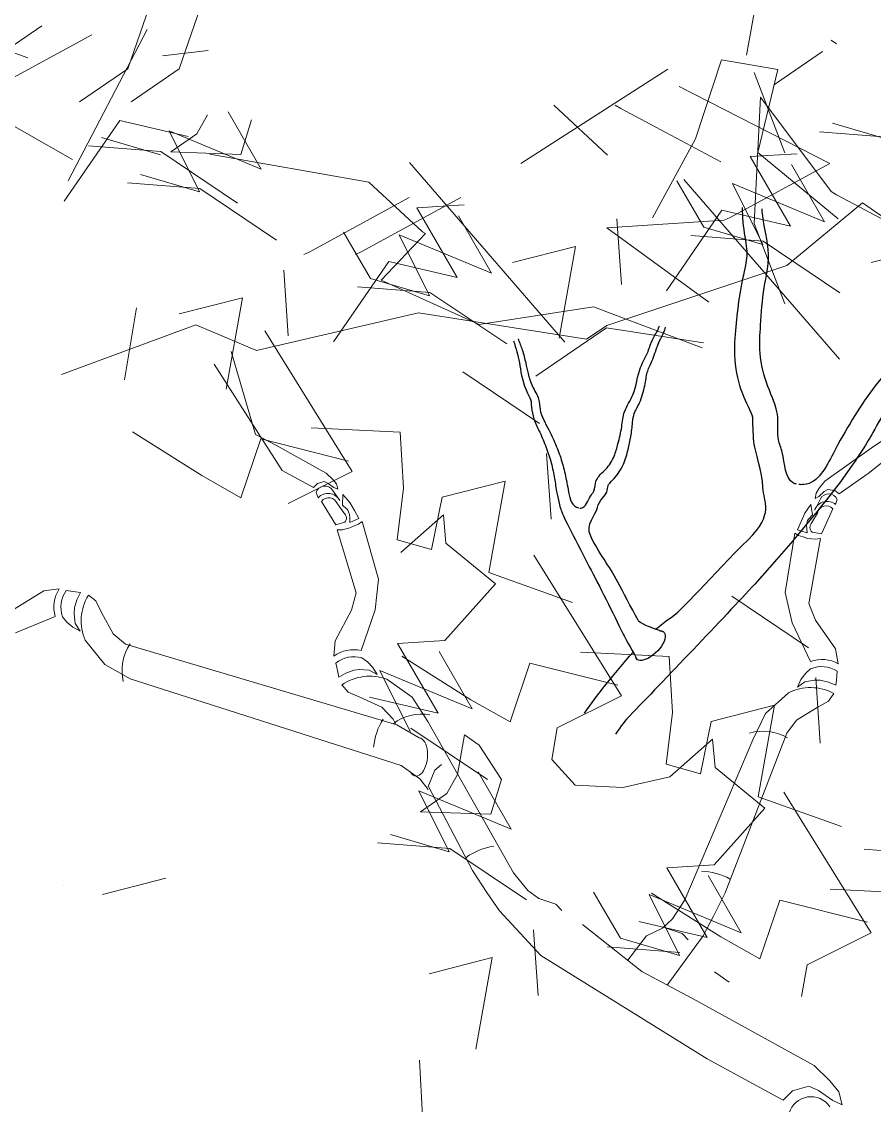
# Model space of a CAD drawing. Header units: inches. Extents: x 0.9 to 45.9, y 0.4 to 30.4.
# Drawn here: x 19.496 to 19.934, y 3.866 to 4.422 of the extents above; entities that cross this region are included whole.
import ezdxf

# ---------------------------------------------------------------- set-up
doc = ezdxf.new("R2010")
doc.units = ezdxf.units.IN
doc.header["$MEASUREMENT"] = 0
doc.layers.add('ARBOLES', color=3, linetype='Continuous', lineweight=0)

# ---------------------------------------------------------------- blocks, each defined once
blk = doc.blocks.new('drbsh')
at = {"layer": 'ARBOLES'}
for p, q in [((2065.801166840767, 1325.99081222357), (2065.792040560605, 1325.939652846267)), ((2065.343539746857, 1325.954751411323), (2065.390243668943, 1325.938141924608)), ((2065.484784085803, 1325.89569976742), (2065.49074635923, 1325.90638594496)), ((2065.520724210321, 1325.875887277848), (2065.502268288999, 1325.907964491714)), ((2065.515300216465, 1325.903536200863), (2065.509274633878, 1325.884197420284)), ((2065.441567703607, 1325.903066284145), (2065.410607015028, 1325.858123810705)), ((2065.479823065051, 1325.894133311966), (2065.441567703607, 1325.903066284145)), ((2065.469135575844, 1325.897304052876), (2065.520724210321, 1325.875887277848)), ((2065.486093723123, 1325.863259954173), (2065.469135575844, 1325.897304052876)), ((2065.840046397129, 1325.90156010111), (2065.872931537306, 1325.891900007198)), ((2065.431426398632, 1325.893629131823), (2065.464311538809, 1325.883969037911)), ((2065.470098842718, 1325.885596597872), (2065.484784085803, 1325.89569976742)), ((2065.873216680741, 1325.893702703259), (2065.83274348098, 1325.896866709994)), ((2065.464596682244, 1325.885771733972), (2065.424123482483, 1325.888935740707)), ((2065.507478448686, 1325.857001751213), (2065.464596682244, 1325.885771733972)), ((2065.509274633878, 1325.884197420284), (2065.470098842718, 1325.885596597872)), ((2065.820372351779, 1325.884580339892), (2065.793956166281, 1325.882944115774)), ((2065.793956166281, 1325.882944115774), (2065.816515413267, 1325.844013317971)), ((2065.453208582946, 1325.872920048084), (2065.486093723123, 1325.863259954173)), ((2065.835634374223, 1325.846476367592), (2065.8171784529, 1325.878553581457)), ((2065.486378866558, 1325.865062650233), (2065.445905666796, 1325.868226656969)), ((2065.752979397254, 1325.869331877373), (2065.768118746849, 1325.843509137828)), ((2065.784045739746, 1325.86789314262), (2065.835634374223, 1325.846476367592)), ((2065.801003887025, 1325.833849043916), (2065.784045739746, 1325.86789314262)), ((2065.529260633002, 1325.836292667474), (2065.486378866558, 1325.865062650233)), ((2065.634117051718, 1325.855940286867), (2065.60770086622, 1325.854304062748)), ((2065.60770086622, 1325.854304062748), (2065.630260113206, 1325.815373264946)), ((2065.649379074162, 1325.817836314566), (2065.63092315284, 1325.849913528432)), ((2065.778260051822, 1325.85294629015), (2065.747299363243, 1325.808003816711)), ((2065.816515413267, 1325.844013317971), (2065.778260051822, 1325.85294629015)), ((2065.722047307531, 1325.811483151554), (2065.719546905398, 1325.848190447374)), ((2065.768118746849, 1325.843509137828), (2065.801003887025, 1325.833849043916)), ((2065.566724097193, 1325.840691824348), (2065.581863446787, 1325.814869084802)), ((2065.597790439685, 1325.839253089595), (2065.649379074162, 1325.817836314566)), ((2065.614748586964, 1325.80520899089), (2065.597790439685, 1325.839253089595)), ((2065.801289030459, 1325.835651739977), (2065.760815830698, 1325.838815746712)), ((2065.661120195696, 1325.823697111711), (2065.696416482174, 1325.8327099991)), ((2065.696416482174, 1325.8327099991), (2065.687290202012, 1325.781550621798)), ((2065.844170796902, 1325.806881757218), (2065.801289030459, 1325.835651739977)), ((2065.861702709819, 1325.823697111711), (2065.896998996296, 1325.8327099991)), ((2065.53579200747, 1325.782843098528), (2065.533291605337, 1325.819550394349)), ((2065.592004751762, 1325.824306237125), (2065.561044063183, 1325.779363763685)), ((2065.630260113206, 1325.815373264946), (2065.592004751762, 1325.824306237125)), ((2065.581863446787, 1325.814869084802), (2065.614748586964, 1325.80520899089)), ((2065.615033730399, 1325.807011686951), (2065.574560530637, 1325.810175693687)), ((2065.657915496841, 1325.778241704192), (2065.615033730399, 1325.807011686951)), ((2065.474864895636, 1325.795057058686), (2065.510161182113, 1325.804069946075)), ((2065.510161182113, 1325.804069946075), (2065.501034901951, 1325.752910568773)), ((2065.522679433833, 1325.785506962205), (2065.571600008411, 1325.706925302327)), ((2065.676221160981, 1325.733833160694), (2065.633339394539, 1325.762603143453)), ((2065.44881462061, 1325.729110238534), (2065.487401740112, 1325.704698211875)), ((2065.548657011159, 1325.731379461673), (2065.598381923579, 1325.728938899712)), ((2065.598381923579, 1325.728938899712), (2065.600155203978, 1325.697601825159)), ((2065.509364160645, 1325.69232433281), (2065.520433573649, 1325.725223884361)), ((2065.520433573649, 1325.725223884361), (2065.56956643391, 1325.712824266592)), ((2065.682752535451, 1325.680383591748), (2065.680252133319, 1325.717090887569)), ((2065.487401740112, 1325.704698211875), (2065.487401740112, 1325.704698211875)), ((2065.487401740112, 1325.704698211875), (2065.509364160645, 1325.69232433281)), ((2065.571600008411, 1325.706925302327), (2065.53574416948, 1325.689016212334)), ((2065.600155203978, 1325.697601825159), (2065.596655762227, 1325.668726188487)), ((2065.600155203978, 1325.697601825159), (2065.600155203978, 1325.697601825159)), ((2065.621825423617, 1325.692597551906), (2065.657121710094, 1325.701610439295)), ((2065.657121710094, 1325.701610439295), (2065.647995429932, 1325.650451061993)), ((2065.615900720648, 1325.663393537677), (2065.621825423617, 1325.692597551906)), ((2065.598711913274, 1325.661730986039), (2065.622501078318, 1325.682769299898)), ((2065.622501078318, 1325.682769299898), (2065.62394260066, 1325.666911279825)), ((2065.596655762227, 1325.668726188487), (2065.615900720648, 1325.663393537677)), ((2065.62394260066, 1325.666911279825), (2065.6517135438, 1325.644210113775)), ((2065.673116481988, 1325.660206911352), (2065.722037056565, 1325.581625251473)), ((2065.647995429932, 1325.650451061993), (2065.694699352017, 1325.633841575278)), ((2065.6517135438, 1325.644210113775), (2065.623371424422, 1325.612500033749)), ((2065.826658209136, 1325.60853310984), (2065.783776442694, 1325.637303092599)), ((2065.623371424422, 1325.612500033749), (2065.596955238923, 1325.610863809631)), ((2065.596955238923, 1325.610863809631), (2065.619514485909, 1325.571933011828)), ((2065.638633446865, 1325.574396061449), (2065.620177525543, 1325.606473275314)), ((2065.599251668765, 1325.60381018768), (2065.637838788267, 1325.579398161021)), ((2065.699094059314, 1325.606079410819), (2065.748818971734, 1325.603638848858)), ((2065.748818971734, 1325.603638848858), (2065.750592252133, 1325.572301774305)), ((2065.587044812389, 1325.595812836477), (2065.638633446865, 1325.574396061449)), ((2065.604002959668, 1325.561768737773), (2065.587044812389, 1325.595812836477)), ((2065.6598012088, 1325.567024281956), (2065.670870621804, 1325.599923833507)), ((2065.670870621804, 1325.599923833507), (2065.720003482065, 1325.587524215739)), ((2065.833189583605, 1325.555083540894), (2065.830689181473, 1325.591790836715)), ((2065.619514485909, 1325.571933011828), (2065.581259124465, 1325.580865984008)), ((2065.637838788267, 1325.579398161021), (2065.637838788267, 1325.579398161021)), ((2065.637838788267, 1325.579398161021), (2065.6598012088, 1325.567024281956)), ((2065.722037056565, 1325.581625251473), (2065.686181217635, 1325.563716161481)), ((2065.772262471771, 1325.567297501052), (2065.807558758248, 1325.576310388441)), ((2065.807558758248, 1325.576310388441), (2065.798432478087, 1325.525151011139)), ((2065.750592252133, 1325.572301774305), (2065.747092810382, 1325.543426137633)), ((2065.750592252133, 1325.572301774305), (2065.750592252133, 1325.572301774305)), ((2065.766337768803, 1325.538093486823), (2065.772262471771, 1325.567297501052)), ((2065.647169869544, 1325.534801451075), (2065.604288103102, 1325.563571433834)), ((2065.630437780088, 1325.537645640989), (2065.634308833518, 1325.559868059166)), ((2065.634308833518, 1325.559868059166), (2065.642499383221, 1325.554097107015)), ((2065.686181217635, 1325.563716161481), (2065.683109639264, 1325.546012211225)), ((2065.642499383221, 1325.554097107015), (2065.654991637323, 1325.534795896893)), ((2065.749148961429, 1325.536430935186), (2065.772938126473, 1325.557469249045)), ((2065.772938126473, 1325.557469249045), (2065.774379648815, 1325.541611228971)), ((2065.683109639264, 1325.546012211225), (2065.696157768861, 1325.531725712316)), ((2065.747092810382, 1325.543426137633), (2065.766337768803, 1325.538093486823)), ((2065.774379648815, 1325.541611228971), (2065.802150591955, 1325.518910062921)), ((2065.624475506661, 1325.526959463449), (2065.630437780088, 1325.537645640989)), ((2065.660415631179, 1325.507146973877), (2065.641959709857, 1325.539224187743)), ((2065.654991637323, 1325.534795896893), (2065.648966054737, 1325.515457116313)), ((2065.722799465592, 1325.530393520845), (2065.749148961429, 1325.536430935186)), ((2065.608826996703, 1325.528563748906), (2065.660415631179, 1325.507146973877)), ((2065.625785143981, 1325.494519650202), (2065.608826996703, 1325.528563748906)), ((2065.696157768861, 1325.531725712316), (2065.722799465592, 1325.530393520845)), ((2065.812807902846, 1325.527746748442), (2065.861728477424, 1325.449165088563)), ((2065.609790263576, 1325.516856293901), (2065.624475506661, 1325.526959463449)), ((2065.798432478087, 1325.525151011139), (2065.845136400172, 1325.508541524424)), ((2065.648966054737, 1325.515457116313), (2065.609790263576, 1325.516856293901)), ((2065.802150591955, 1325.518910062921), (2065.773808472576, 1325.487199982896)), ((2065.592900003804, 1325.504179744113), (2065.625785143981, 1325.494519650202)), ((2065.626070287416, 1325.496322346262), (2065.585597087654, 1325.499486352998)), ((2065.668952053858, 1325.467552363503), (2065.626070287416, 1325.496322346262)), ((2065.8982895221, 1325.492742224367), (2065.857816322338, 1325.495906231102)), ((2065.773808472576, 1325.487199982896), (2065.747392287078, 1325.485563758777)), ((2065.747392287078, 1325.485563758777), (2065.769951534064, 1325.446632960975)), ((2065.43198832004, 1325.470637371491), (2065.467284606517, 1325.47965025888)), ((2065.78907049502, 1325.449096010596), (2065.770614573698, 1325.48117322446)), ((2065.410318100401, 1325.475641644744), (2065.410318100401, 1325.475641644744)), ((2065.838785480172, 1325.473619247909), (2065.888510392591, 1325.471178685948)), ((2065.706415518052, 1325.471951520377), (2065.721554867645, 1325.446128780831)), ((2065.737481860543, 1325.470512785624), (2065.78907049502, 1325.449096010596)), ((2065.754440007822, 1325.436468686919), (2065.737481860543, 1325.470512785624)), ((2065.738943089622, 1325.47135002477), (2065.777530209125, 1325.446937998111)), ((2065.799492629658, 1325.434564119046), (2065.810562042662, 1325.467463670597)), ((2065.810562042662, 1325.467463670597), (2065.859694902922, 1325.455064052829)), ((2065.769951534064, 1325.446632960975), (2065.731696172619, 1325.455565933154)), ((2065.675483428328, 1325.414102794557), (2065.672983026196, 1325.450810090378)), ((2065.861728477424, 1325.449165088563), (2065.825872638493, 1325.431255998571)), ((2065.721554867645, 1325.446128780831), (2065.754440007822, 1325.436468686919)), ((2065.777530209125, 1325.446937998111), (2065.777530209125, 1325.446937998111)), ((2065.777530209125, 1325.446937998111), (2065.799492629658, 1325.434564119046)), ((2065.754725151256, 1325.43827138298), (2065.714251951495, 1325.441435389716)), ((2065.614556316494, 1325.426316754715), (2065.649852602971, 1325.435329642104)), ((2065.649852602971, 1325.435329642104), (2065.64072632281, 1325.384170264802)), ((2065.825872638493, 1325.431255998571), (2065.822801060122, 1325.413552048315)), ((2065.774000254375, 1325.427407896256), (2065.782190804079, 1325.421636944105)), ((2065.609127550875, 1325.378098546548), (2065.610900831275, 1325.346761471995))]:
    blk.add_line(p, q, dxfattribs=at)
at = {"layer": 'ARBOLES', "lineweight": -3}
blk.add_line((2065.676772722876, 1325.717519442513), (2065.676772722876, 1325.717519442513), dxfattribs=at)
at = {"layer": 'ARBOLES', "color": 40, "lineweight": -3, "ltscale": 0.05, "extrusion": (0, 0, -1)}
blk.add_ellipse((2065.738231307973, 1325.609686694684), major_axis=(0.007531718871298001, 0.007509192121138202), ratio=0.4662600638899269, start_param=-0.4397064447099557, end_param=3.417092550117241, dxfattribs=at)
at = {"layer": 'ARBOLES', "color": 40, "lineweight": -3, "ltscale": 0.05}
for points, knots in [([(2065.795587572382, 1325.737236648564), (2065.794464460428, 1325.739873084877), (2065.791684220452, 1325.746168218777), (2065.788474020548, 1325.75332911475), (2065.786614343032, 1325.760285383454), (2065.785110576107, 1325.773619736164), (2065.78546143677, 1325.780140421931), (2065.786489706891, 1325.79134640631), (2065.787005735822, 1325.796380405147), (2065.788485055326, 1325.807524502542), (2065.78973573616, 1325.81378807356), (2065.791904988802, 1325.82363988925), (2065.792459570529, 1325.826614818786), (2065.79210600643, 1325.833470467917), (2065.791093025207, 1325.838318277383), (2065.789906233909, 1325.847665275915), (2065.789765157308, 1325.851140447082), (2065.78981226846, 1325.854583759619)], [0.8511254768185674, 0.8511254768185674, 0.8511254768185674, 0.8511254768185674, 0.9016283247590012, 0.9016283247590012, 0.9521311726994351, 0.9521311726994351, 1.002634020639868, 1.002634020639868, 1.053136868580303, 1.053136868580303, 1.103639716520737, 1.103639716520737, 1.15414256446117, 1.15414256446117, 1.204645412401604, 1.204645412401604, 1.230940941641651, 1.230940941641651, 1.230940941641651, 1.230940941641651]), ([(2065.819924605007, 1325.699909144597), (2065.819320753071, 1325.700043883473), (2065.813203856282, 1325.702135611242), (2065.813698740481, 1325.714943898492), (2065.808596887832, 1325.726226287286), (2065.810925535131, 1325.739576088924), (2065.803063682269, 1325.754564457616), (2065.798793238097, 1325.771815490821), (2065.799939386872, 1325.790554640646), (2065.80114454735, 1325.808933234496), (2065.806264429975, 1325.829789264471), (2065.801259774676, 1325.844371510085), (2065.800719138255, 1325.852916557112), (2065.800684963546, 1325.853791640621)], [0.715696328441295, 0.715696328441295, 0.715696328441295, 0.715696328441295, 0.7216675803612859, 0.7802198658899944, 0.8039325509563292, 0.8461499455534411, 0.9039978989121324, 0.9656301052451411, 1.01599279049716, 1.084266602474769, 1.144541119632044, 1.219061521173886, 1.227554440500074, 1.227554440500074, 1.227554440500074, 1.227554440500074]), ([(2065.934379942179, 1325.827048265185), (2065.932163664044, 1325.823596116874), (2065.929607272369, 1325.820103224178), (2065.922353110538, 1325.811986586278), (2065.919007382211, 1325.80902105775), (2065.916658348217, 1325.8058624278), (2065.916317739151, 1325.804917334096), (2065.91368976888, 1325.798017131958), (2065.911271350145, 1325.792694730501), (2065.905888680554, 1325.784787506069), (2065.902990643153, 1325.781514137418), (2065.894887843012, 1325.772834856872), (2065.890854991297, 1325.768647278918), (2065.88212086203, 1325.758100196517), (2065.877757786734, 1325.752728921401), (2065.870310681243, 1325.742233486824), (2065.866923005517, 1325.736573429008), (2065.860713757273, 1325.725432260081), (2065.858042739684, 1325.720341023727), (2065.83943821762, 1325.694097824462), (2065.819007607412, 1325.668696878781), (2065.779768125064, 1325.625726474396), (2065.744662629463, 1325.589059598856), (2065.724474673064, 1325.568143272877), (2065.721752567293, 1325.564656464356), (2065.718696610627, 1325.560270731155)], [0.1620575157350072, 0.1620575157350072, 0.1620575157350072, 0.1620575157350072, 0.1961721231079816, 0.1961721231079816, 0.2420973539763459, 0.2420973539763459, 0.2765232390010261, 0.2765232390010261, 0.3109491240257065, 0.3109491240257065, 0.3453750090503868, 0.3453750090503868, 0.4142267790997474, 0.4142267790997474, 0.4830785491491081, 0.4830785491491081, 0.5519303191984686, 0.5519303191984686, 0.6142307658090994, 0.6142307658090994, 0.6614213359964511, 0.6614213359964511, 0.6966575399496079, 0.6966575399496079, 0.7010801486882288, 0.7010801486882288, 0.7010801486882288, 0.7010801486882288]), ([(2065.926049117098, 1325.829726474923), (2065.924373325565, 1325.827386034464), (2065.918919257366, 1325.820572702195), (2065.907993404755, 1325.812664106), (2065.902323183587, 1325.794174161532), (2065.888086302439, 1325.782406137182), (2065.874364235117, 1325.767309332347), (2065.862143234271, 1325.753340200765), (2065.850574582648, 1325.735438877704), (2065.840337879266, 1325.717523992509), (2065.831674482425, 1325.699508520519), (2065.822108200769, 1325.699586398054), (2065.821144521708, 1325.699719279783)], [0.1673592823567681, 0.1673592823567681, 0.1673592823567681, 0.1673592823567681, 0.1951597815255988, 0.2515602139913373, 0.2924567590787688, 0.3756671583304663, 0.423804135510201, 0.4905569818558313, 0.5552214692710601, 0.6264428960692549, 0.7027790719727264, 0.7118069473092571, 0.7118069473092571, 0.7118069473092571, 0.7118069473092571]), ([(2065.698759814324, 1325.686552757966), (2065.699042439985, 1325.686526018194), (2065.70200834822, 1325.68657236792), (2065.703606830563, 1325.692232374648), (2065.707431723835, 1325.696433583975), (2065.707195160914, 1325.703146800428), (2065.71386104952, 1325.708017313222), (2065.718168630231, 1325.714941188291), (2065.720323067624, 1325.723281851922), (2065.722400673099, 1325.73147351849), (2065.723120744502, 1325.741300980783), (2065.730422613605, 1325.751017117165), (2065.730999552167, 1325.76369466609), (2065.737016216383, 1325.773159301588), (2065.739006941631, 1325.78095578101), (2065.742265688121, 1325.785188699903), (2065.743073620527, 1325.787832777954), (2065.74323642614, 1325.788365583354)], [0.715696328441295, 0.715696328441295, 0.715696328441295, 0.715696328441295, 0.7216675803612859, 0.7802198658899944, 0.8039325509563292, 0.8461499455534411, 0.9039978989121324, 0.9656301052451411, 1.01599279049716, 1.084266602474769, 1.144541119632044, 1.219061521173886, 1.330450906593428, 1.400022298483422, 1.451596678446639, 1.497995017906918, 1.509704204704329, 1.509704204704329, 1.509704204704329, 1.509704204704329]), ([(2065.714669121829, 1325.699395875748), (2065.714707142444, 1325.699482456023), (2065.715882113607, 1325.700800014692), (2065.720053388966, 1325.705411355385), (2065.721850452743, 1325.708183820339), (2065.724395727274, 1325.713790281502), (2065.725166343392, 1325.716685797773), (2065.72630505353, 1325.721722075278), (2065.726792976601, 1325.723992157486), (2065.727726068883, 1325.729065322886), (2065.728067554242, 1325.731976098456), (2065.728516471284, 1325.736583013653), (2065.728695874333, 1325.737959921136), (2065.7298213734, 1325.740901833805), (2065.730950223673, 1325.742874053114), (2065.73351826042, 1325.748326613689), (2065.73451938547, 1325.751935922277), (2065.735615526403, 1325.757730852533), (2065.735973342321, 1325.760257834336), (2065.737042330815, 1325.764294099997), (2065.737895538716, 1325.766045870245), (2065.740289740821, 1325.771299973619), (2065.741444860437, 1325.774924015145), (2065.742662500616, 1325.778691392356), (2065.743044208552, 1325.779403169414), (2065.744765712738, 1325.782547410942), (2065.745695524713, 1325.784393487877), (2065.746407969092, 1325.786735405691), (2065.746531116115, 1325.787209577909), (2065.746633249478, 1325.787597267019)], [0.8511254768185674, 0.8511254768185674, 0.8511254768185674, 0.8511254768185674, 0.9016283247590012, 0.9016283247590012, 0.9521311726994351, 0.9521311726994351, 1.002634020639868, 1.002634020639868, 1.053136868580303, 1.053136868580303, 1.103639716520737, 1.103639716520737, 1.15414256446117, 1.15414256446117, 1.204645412401604, 1.204645412401604, 1.261207138051232, 1.261207138051232, 1.317768863700862, 1.317768863700862, 1.374878856746518, 1.374878856746518, 1.431988849792175, 1.431988849792175, 1.474088375531271, 1.474088375531271, 1.501278062984714, 1.501278062984714, 1.509704204704329, 1.509704204704329, 1.509704204704329, 1.509704204704329]), ([(2065.661654368301, 1325.780055462911), (2065.663244709098, 1325.775673184222), (2065.664197680132, 1325.77224484986), (2065.665807326494, 1325.763293219374), (2065.666306921603, 1325.758199402218), (2065.669934366299, 1325.749976889111), (2065.670974430564, 1325.748208681542), (2065.671552153776, 1325.746497394015), (2065.671566920168, 1325.746036676525), (2065.671736335734, 1325.742652945754), (2065.672037813469, 1325.739987497705), (2065.673266799875, 1325.735774034133), (2065.674067869484, 1325.733934897765), (2065.676374626015, 1325.728999144423), (2065.677541450898, 1325.726600259681), (2065.679859138447, 1325.720759908489), (2065.681002395857, 1325.717797644182), (2065.682765706329, 1325.712162157561), (2065.6834423618, 1325.709212038586), (2065.684573959424, 1325.703470094084), (2065.685018426067, 1325.700869749062), (2065.685709767152, 1325.695782446729), (2065.686862956401, 1325.689990018397), (2065.689059877457, 1325.682836082588), (2065.694419228783, 1325.672245472083), (2065.709405482477, 1325.643506897896), (2065.717535586445, 1325.627755820029), (2065.723947005816, 1325.614112381774), (2065.727085536691, 1325.608912576408), (2065.730699589103, 1325.602177502563)], [0, 0, 0, 0, 0.0980860615539908, 0.0980860615539908, 0.1961721231079816, 0.1961721231079816, 0.2420973539763459, 0.2420973539763459, 0.2765232390010261, 0.2765232390010261, 0.3109491240257065, 0.3109491240257065, 0.3453750090503868, 0.3453750090503868, 0.4142267790997474, 0.4142267790997474, 0.4830785491491081, 0.4830785491491081, 0.5519303191984686, 0.5519303191984686, 0.6142307658090994, 0.6142307658090994, 0.6614213359964511, 0.6614213359964511, 0.6966575399496079, 0.6966575399496079, 0.7162255014470424, 0.7162255014470424, 0.7194095243621275, 0.7194095243621275, 0.7194095243621275, 0.7194095243621275]), ([(2065.664243730181, 1325.781108372723), (2065.665092604434, 1325.779050477313), (2065.666902308795, 1325.774663275926), (2065.668438042019, 1325.768116300243), (2065.669919457213, 1325.761243873044), (2065.671887882282, 1325.754281181066), (2065.67629732882, 1325.748238335067), (2065.676152628172, 1325.739365536838), (2065.68069891008, 1325.732212794131), (2065.684548946707, 1325.723680207421), (2065.687903625232, 1325.715852415286), (2065.690416552955, 1325.706400917191), (2065.692346259433, 1325.697132188338), (2065.693575080862, 1325.688042440303), (2065.697761109873, 1325.686721237535), (2065.698200511207, 1325.686642712965)], [0, 0, 0, 0, 0.04683673566632299, 0.0998506487023218, 0.1412474694248104, 0.1951597815255988, 0.2515602139913373, 0.2924567590787688, 0.3756671583304663, 0.423804135510201, 0.4905569818558313, 0.5552214692710601, 0.6264428960692549, 0.7027790719727264, 0.7118069473092571, 0.7118069473092571, 0.7118069473092571, 0.7118069473092571]), ([(2065.741162679497, 1325.6188413189), (2065.743656896056, 1325.620664603323), (2065.747129248673, 1325.623784166024), (2065.755982641846, 1325.628703562238), (2065.772285944689, 1325.648789502006), (2065.807684943643, 1325.683288933017), (2065.801470717592, 1325.689925299515), (2065.8007598047, 1325.706355182784), (2065.796695847593, 1325.7189797393), (2065.795753543963, 1325.725588405066), (2065.795484896712, 1325.733374223666), (2065.795571715499, 1325.736752570671), (2065.7955877879, 1325.73715122801), (2065.79558767468, 1325.737236663097)], [0.7420267260491747, 0.7420267260491747, 0.7420267260491747, 0.7420267260491747, 0.7462365538852743, 0.7462365538852743, 0.7745489904414582, 0.7745489904414582, 0.7946105320327087, 0.7946105320327087, 0.8146720736239592, 0.8146720736239592, 0.8347336152152097, 0.8347336152152097, 0.8441529680177939, 0.8441529680177939, 0.8441529680177939, 0.8441529680177939]), ([(2065.745763026858, 1325.6171958868), (2065.737191405203, 1325.620207726604), (2065.732265242805, 1325.622121318122), (2065.727686290344, 1325.630717949496), (2065.722597292595, 1325.640272152143), (2065.715314122739, 1325.654460901171), (2065.709260243108, 1325.661315415648), (2065.70174707617, 1325.677565315822), (2065.707729122602, 1325.68264082495), (2065.709550661901, 1325.690948520445), (2065.713347524047, 1325.693820544357), (2065.714294012098, 1325.697086483361), (2065.714419694825, 1325.698248523405), (2065.714607466165, 1325.699182364088), (2065.714656926816, 1325.699358626326), (2065.714669079243, 1325.699395896582)], [0.7272811765605118, 0.7272811765605118, 0.7272811765605118, 0.7272811765605118, 0.7312310276661586, 0.7312310276661586, 0.7462365538852743, 0.7462365538852743, 0.7745489904414582, 0.7745489904414582, 0.7946105320327087, 0.7946105320327087, 0.8146720736239592, 0.8146720736239592, 0.8347336152152097, 0.8347336152152097, 0.8441529680177939, 0.8441529680177939, 0.8441529680177939, 0.8441529680177939])]:
    blk.add_open_spline(points, degree=3, knots=knots, dxfattribs=at)
blk.add_open_spline([(2065.701342077128, 1325.571890311786), (2065.708654853365, 1325.582238112928), (2065.717610699544, 1325.593642478478), (2065.728603669834, 1325.606017884793)], degree=3, dxfattribs=at)

msp = doc.modelspace()

# ---------------------------------------------------------------- linework, layer by layer
at = {"layer": 'ARBOLES', "lineweight": 5}
for p, q in [((19.56498830250148, 4.438973682586365, -0.0740027246248414), (19.55060838033573, 4.397357476946112, -0.0740027246248414)), ((19.59140658164374, 4.438973682586365, -0.0740027246248414), (19.57702665947754, 4.397357476946112, -0.0740027246248414)), ((19.53221376939864, 4.414807272715606, -0.0740027246248414), (19.48114459077151, 4.386989793517259, -0.0740027246248414)), ((19.50657765358282, 4.419347682298834, -0.0740027246248414), (19.48188702126781, 4.402469608706028, -0.0740027246248414)), ((19.52008432682651, 4.339884634598874, -0.0740027246248414), (19.56058859009276, 4.417428593136592, -0.0740027246248414)), ((19.91441803328466, 4.410182706180862, -0.0740027246248414), (19.91157996766883, 4.411960351234015, -0.0740027246248414)), ((19.59181995553176, 4.406787830507696, -0.0740027246248414), (19.56846619115963, 4.404052257149928, -0.0740027246248414)), ((19.90725867923474, 4.406153632311984, -0.0740027246248414), (19.88256804692087, 4.389275558719632, -0.0740027246248414)), ((19.8419654706468, 4.361351800815314, -0.0740027246248414), (19.85539308793641, 4.401923169260144, -0.0740027246248414)), ((19.85539308793641, 4.401923169260144, -0.0740027246248414), (19.88431149736066, 4.396961918134579, -0.0740027246248414)), ((19.55060838033573, 4.397357476946112, -0.0740027246248414), (19.52591774802163, 4.38047940335376, -0.0740027246248414)), ((19.57702665947754, 4.397357476946112, -0.0740027246248414), (19.55233602716162, 4.38047940335376, -0.0740027246248414)), ((19.82781443967956, 4.397141997489584, -0.0740027246248414), (19.75236799851773, 4.348698719558101, -0.0740027246248414)), ((19.87214287587157, 4.395496675030685, -0.0740027246248414), (19.88784890404263, 4.354256214108872, -0.0740027246248414)), ((19.88431149736066, 4.396961918134579, -0.0740027246248414), (19.87390184740052, 4.354435634970045, -0.0740027246248414)), ((19.83356092897456, 4.388210057733644, -0.0740027246248414), (19.91087943167445, 4.348837022783627, -0.0740027246248414)), ((19.87527555622573, 4.382750768076434, -0.0740027246248414), (19.87214287587157, 4.318002198352914, -0.0740027246248414)), ((19.91157996766883, 4.334465874556585, -0.0740027246248414), (19.87527555622573, 4.382750768076434, -0.0740027246248414)), ((19.79691612012361, 4.353114185969716, -0.0740027246248414), (19.7693650895947, 4.378611107603305, -0.0740027246248414)), ((19.80361405759758, 4.376970787604918, -0.0740027246248414), (19.80077599198152, 4.378748432658071, -0.0740027246248414)), ((19.85492300156766, 4.349598074489549, -0.0740027246248414), (19.80361405759758, 4.376970787604918, -0.0740027246248414)), ((19.52221562125469, 4.350846065553, -0.0740027246248414), (19.47966301135266, 4.37494237445604, -0.0740027246248414)), ((19.81998845691787, 4.320810018100914, -0.0740027246248414), (19.8419654706468, 4.361351800815314, -0.0740027246248414)), ((19.8419654706468, 4.361351800815314, -0.0740027246248414), (19.8419654706468, 4.361351800815314, -0.0740027246248414)), ((19.67434045513055, 4.339261816887515, -0.0740027246248414), (19.59272220145481, 4.353572230335644, -0.0740027246248414)), ((19.87390184740052, 4.354435634970045, -0.0740027246248414), (19.9151733676777, 4.32035716619292, -0.0740027246248414)), ((19.69515079724765, 4.349282773143258, -0.0740027246248414), (19.77491981105554, 4.257130657960474, -0.0740027246248414)), ((19.91087943167445, 4.348837022783627, -0.0740027246248414), (19.85981025304754, 4.321019543585052, -0.0740027246248414)), ((19.70189148565946, 4.313764895254039, -0.0740027246248414), (19.67434045513055, 4.339261816887515, -0.0740027246248414)), ((19.83604959359063, 4.340486983902551, -0.0740027246248414), (19.91581860739875, 4.248334868719652, -0.0740027246248414)), ((19.69512792911864, 4.331245078176707, -0.0740027246248414), (19.64405875049174, 4.303427598977905, -0.0740027246248414)), ((19.72154620825954, 4.331245078176707, -0.0740027246248414), (19.67047702963355, 4.303427598977905, -0.0740027246248414)), ((19.91441803328466, 4.332688229503319, -0.0740027246248414), (19.91157996766883, 4.334465874556585, -0.0740027246248414)), ((19.96572697725382, 4.305315516388063, -0.0740027246248414), (19.91441803328466, 4.332688229503319, -0.0740027246248414)), ((19.88881822826265, 4.296448943852837, -0.0740027246248414), (19.92775527476174, 4.328655510390931, -0.0740027246248414)), ((19.92775527476174, 4.328655510390931, -0.0740027246248414), (19.9696343643307, 4.299314601656064, -0.0740027246248414)), ((19.85981025304754, 4.321019543585052, -0.0740027246248414), (19.85676526496063, 4.319625740900605, -0.0740027246248414)), ((19.85676526496063, 4.319625740900605, -0.0740027246248414), (19.79647355881961, 4.315837416324925, -0.0740027246248414)), ((19.79647355881961, 4.315837416324925, -0.0740027246248414), (19.84884205602457, 4.27763098404067, -0.0740027246248414)), ((19.87214287587157, 4.318002198352914, -0.0740027246248414), (19.88784890404263, 4.276761737431329, -0.0740027246248414)), ((19.68063257856879, 4.288977014307974, -0.0740027246248414), (19.70340046932374, 4.312787437894016, -0.0740027246248414)), ((19.70340046932374, 4.312787437894016, -0.0740027246248414), (19.70189148565946, 4.313764895254039, -0.0740027246248414)), ((19.64405875049174, 4.303427598977905, -0.0740027246248414), (19.6410137624046, 4.302033796293571, -0.0740027246248414)), ((19.67047702963355, 4.303427598977905, -0.0740027246248414), (19.66743204154572, 4.302033796293571, -0.0740027246248414)), ((19.79641540732864, 4.265675390077362, -0.0740027246248414), (19.88881822826265, 4.296448943852837, -0.0740027246248414)), ((19.73101717229251, 4.266132594253676, -0.0740027246248414), (19.68063257856879, 4.288977014307974, -0.0740027246248414)), ((19.78959911853967, 4.275312711175488, -0.0740027246248414), (19.73101717229251, 4.266132594253676, -0.0740027246248414)), ((19.84537550461054, 4.254178051015273, -0.0740027246248414), (19.78959911853967, 4.275312711175488, -0.0740027246248414)), ((19.54896643511579, 4.237766666466527, -0.0740027246248414), (19.55512276189056, 4.274797085538452, -0.0740027246248414)), ((19.61663926144688, 4.252894843098588, -0.0740027246248414), (19.69976953585869, 4.272215326434306, -0.0740027246248414)), ((19.69976953585869, 4.272215326434306, -0.0740027246248414), (19.78604489672971, 4.258708528440124, -0.0740027246248414)), ((19.51668489531248, 4.24047613460003, -0.0740027246248414), (19.58551660398466, 4.265919189785322, -0.0740027246248414)), ((19.58551660398466, 4.265919189785322, -0.0740027246248414), (19.61663926144688, 4.252894843098588, -0.0740027246248414)), ((19.76007718648661, 4.239658215260292, -0.0740027246248414), (19.79636735573267, 4.264502105725214, -0.0740027246248414)), ((19.78604489672971, 4.258708528440124, -0.0740027246248414), (19.79641540732864, 4.265675390077362, -0.0740027246248414)), ((19.79636735573267, 4.264502105725214, -0.0740027246248414), (19.84612516498173, 4.256752652261511, -0.0740027246248414)), ((19.6036957594677, 4.252267853475914, -0.0740027246248414), (19.61621309545357, 4.209692802812455, -0.0740027246248414)), ((19.59491030212466, 4.245734454665225, -0.0740027246248414), (19.62993499844178, 4.191323971926053, -0.0740027246248414)), ((19.61621309545357, 4.209692802812455, -0.0740027246248414), (19.62690249448865, 4.204019371459353, -0.0740027246248414)), ((19.62690249448865, 4.204019371459353, -0.0740027246248414), (19.65251392778468, 4.189927736704576, -0.0740027246248414)), ((19.65251392778468, 4.189927736704576, -0.0740027246248414), (19.65584927382888, 4.186672581305274, -0.0740027246248414)), ((19.65584927382888, 4.186672581305274, -0.0740027246248414), (19.65772259417353, 4.18437174168001, -0.0740027246248414)), ((19.64792719365964, 4.184529863534848, -0.0740027246248414), (19.6514106812147, 4.185545815663644, -0.0740027246248414)), ((19.6514106812147, 4.185545815663644, -0.0740027246248414), (19.6534658211297, 4.184631878063996, -0.0740027246248414))]:
    msp.add_line(p, q, dxfattribs=at)
at = {"layer": 'ARBOLES', "color": 40, "lineweight": 5}
for p, q in [((19.96293368258675, 4.21542455333325, -0.0740027246248414), (19.93064590469457, 4.189781120905636, -0.0740027246248414)), ((19.9421624066877, 4.20960723377685, -0.0740027246248414), (19.93219704553466, 4.202741183082239, -0.0740027246248414)), ((19.93219704553466, 4.202741183082239, -0.0740027246248414), (19.90837773388857, 4.185795384833668, -0.0740027246248414)), ((19.62993499844178, 4.191323971926053, -0.0740027246248414), (19.64595080623876, 4.182562205513577, -0.0740027246248414)), ((19.93064590469457, 4.189781120905636, -0.0740027246248414), (19.91574499294465, 4.179234202916049, -0.0740027246248414)), ((19.64595080623876, 4.182562205513577, -0.0740027246248414), (19.64792719365964, 4.184529863534848, -0.0740027246248414)), ((19.6534658211297, 4.184631878063996, -0.0740027246248414), (19.65642484068967, 4.18254234857271, -0.0740027246248414)), ((19.65939871924574, 4.175821559443065, -0.0740027246248414), (19.65579341525181, 4.181214713076869, -0.0740027246248414)), ((19.65642484068967, 4.18254234857271, -0.0740027246248414), (19.65842488259072, 4.181637736145589, -0.0740027246248414)), ((19.65772259417353, 4.18437174168001, -0.0740027246248414), (19.65842488259072, 4.181637736145589, -0.0740027246248414)), ((19.90543921440376, 4.182177972342046, -0.0740027246248414), (19.90384316484374, 4.179676809032898, -0.0740027246248414)), ((19.90837773388857, 4.185795384833668, -0.0740027246248414), (19.90543921440376, 4.182177972342046, -0.0740027246248414)), ((19.90997799696883, 4.181569566205539, -0.0740027246248414), (19.90804170712163, 4.18042516084482, -0.0740027246248414)), ((19.91355526755551, 4.180961306863068, -0.0740027246248414), (19.90997799696883, 4.181569566205539, -0.0740027246248414)), ((19.91574499294465, 4.179234202916049, -0.0740027246248414), (19.91355526755551, 4.180961306863068, -0.0740027246248414)), ((19.64726435298648, 4.179910918485675, -0.0740027246248414), (19.64839017324771, 4.17732178708637, -0.0740027246248414)), ((19.65003986423066, 4.175434089049176, -0.0740027246248414), (19.65740466072275, 4.163369935940054, -0.0740027246248414)), ((19.6607704843946, 4.173411265001263, -0.0740027246248414), (19.6610375904957, 4.178872680342565, -0.0740027246248414)), ((19.6610375904957, 4.178872680342565, -0.0740027246248414), (19.66457747691156, 4.174781321296777, -0.0740027246248414)), ((19.90316228420083, 4.170990531746028, -0.0740027246248414), (19.90612288913967, 4.176762805249936, -0.0740027246248414)), ((19.90384316484374, 4.179676809032898, -0.0740027246248414), (19.90346022110161, 4.176880141484943, -0.0740027246248414)), ((19.90534285241056, 4.1780089419983, -0.0740027246248414), (19.90346022110161, 4.176880141484943, -0.0740027246248414)), ((19.90804170712163, 4.18042516084482, -0.0740027246248414), (19.90534285241056, 4.1780089419983, -0.0740027246248414)), ((19.91474533247951, 4.176449349792946, -0.0740027246248414), (19.91392499694375, 4.173747846086926, -0.0740027246248414)), ((19.66154926411564, 4.169561018196063, -0.0740027246248414), (19.65821398350072, 4.174130761465321, -0.0740027246248414)), ((19.66295066933871, 4.171676390646084, -0.0740027246248414), (19.6607704843946, 4.173411265001263, -0.0740027246248414)), ((19.66438836053162, 4.168645229996045, -0.0740027246248414), (19.66397720627656, 4.170125745439904, -0.0740027246248414)), ((19.66457747691156, 4.174781321296777, -0.0740027246248414), (19.66693230154446, 4.17077215781579, -0.0740027246248414)), ((19.66693230154446, 4.17077215781579, -0.0740027246248414), (19.66928750928155, 4.166656519208559, -0.0740027246248414)), ((19.90118312796658, 4.173832745375975, -0.0740027246248414), (19.89813767245464, 4.169361144387366, -0.0740027246248414)), ((19.90207705458083, 4.168438368821839, -0.0740027246248414), (19.90118312796658, 4.173832745375975, -0.0740027246248414)), ((19.91250353895479, 4.171682817902919, -0.0740027246248414), (19.90657624223358, 4.158851170650891, -0.0740027246248414)), ((19.65740466072275, 4.163369935940054, -0.0740027246248414), (19.66204547318857, 4.16470730131924, -0.0740027246248414)), ((19.66456439424478, 4.166937162186613, -0.0740027246248414), (19.66438836053162, 4.168645229996045, -0.0740027246248414)), ((19.66463158827587, 4.164623548321956, -0.0740027246248414), (19.66456439424478, 4.166937162186613, -0.0740027246248414)), ((19.66928750928155, 4.166656519208559, -0.0740027246248414), (19.66463158827587, 4.164623548321956, -0.0740027246248414)), ((19.66908352222667, 4.163762108526029, -0.0740027246248414), (19.67086831422448, 4.165134590122065, -0.0740027246248414)), ((19.67086831422448, 4.165134590122065, -0.0740027246248414), (19.67937871957069, 4.135544465063262, -0.0740027246248414)), ((19.89625994252178, 4.165107590441707, -0.0740027246248414), (19.89439408705975, 4.160748224888025, -0.0740027246248414)), ((19.89813767245464, 4.169361144387366, -0.0740027246248414), (19.89625994252178, 4.165107590441707, -0.0740027246248414)), ((19.89903178121772, 4.163287599213604, -0.0740027246248414), (19.8992697992865, 4.164805598291295, -0.0740027246248414)), ((19.90011103855663, 4.166464090115468, -0.0740027246248414), (19.90207705458083, 4.168438368821839, -0.0740027246248414)), ((19.90174660454254, 4.164524074365985, -0.0740027246248414), (19.9045337531616, 4.16944733069748, -0.0740027246248414)), ((19.65808595105391, 4.160904389160905, -0.0740027246248414), (19.66788724267148, 4.128563272019377, -0.0740027246248414)), ((19.65808595105391, 4.160904389160905, -0.0740027246248414), (19.6607957633676, 4.160847468957044, -0.0740027246248414)), ((19.6607957633676, 4.160847468957044, -0.0740027246248414), (19.66467105818769, 4.161810068959525, -0.0740027246248414)), ((19.66467105818769, 4.161810068959525, -0.0740027246248414), (19.6668530200398, 4.162911534033228, -0.0740027246248414)), ((19.6668530200398, 4.162911534033228, -0.0740027246248414), (19.66908352222667, 4.163762108526029, -0.0740027246248414)), ((19.89299895818753, 4.159054463440029, -0.0740027246248414), (19.88795086294253, 4.12868146170284, -0.0740027246248414)), ((19.8949298580997, 4.157896528321643, -0.0740027246248414), (19.89299895818753, 4.159054463440029, -0.0740027246248414)), ((19.89439408705975, 4.160748224888025, -0.0740027246248414), (19.8992530557196, 4.159264649944575, -0.0740027246248414)), ((19.89905351185057, 4.161570621843097, -0.0740027246248414), (19.89903178121772, 4.163287599213604, -0.0740027246248414)), ((19.8992530557196, 4.159264649944575, -0.0740027246248414), (19.89905351185057, 4.161570621843097, -0.0740027246248414)), ((19.90657624223358, 4.158851170650891, -0.0740027246248414), (19.90181234421179, 4.159645501904933, -0.0740027246248414)), ((19.89724343585458, 4.157308331972089, -0.0740027246248414), (19.8949298580997, 4.157896528321643, -0.0740027246248414)), ((19.89953767276147, 4.156465325537724, -0.0740027246248414), (19.89724343585458, 4.157308331972089, -0.0740027246248414)), ((19.9034980060358, 4.155955159818276, -0.0740027246248414), (19.89953767276147, 4.156465325537724, -0.0740027246248414)), ((19.90618325807763, 4.156323594561044, -0.0740027246248414), (19.90016948805446, 4.123069305433305, -0.0740027246248414)), ((19.90618325807763, 4.156323594561044, -0.0740027246248414), (19.9034980060358, 4.155955159818276, -0.0740027246248414)), ((19.67937871957069, 4.135544465063262, -0.0740027246248414), (19.67755025596766, 4.119745599173584, -0.0740027246248414)), ((19.49241524048243, 4.120076758708919, -0.0740027246248414), (19.50763481599056, 4.129451827394846, -0.0740027246248414)), ((19.50763481599056, 4.129451827394846, -0.0740027246248414), (19.51547536528965, 4.130476251802506, -0.0740027246248414)), ((19.51910038764076, 4.129773951178876, -0.0740027246248414), (19.52143447979851, 4.129383289659003, -0.0740027246248414)), ((19.52143447979851, 4.129383289659003, -0.0740027246248414), (19.52378482734166, 4.129048103653972, -0.0740027246248414)), ((19.52378482734166, 4.129048103653972, -0.0740027246248414), (19.52633270292272, 4.12862826157685, -0.0740027246248414)), ((19.52633270292272, 4.12862826157685, -0.0740027246248414), (19.52449274287578, 4.124909282309304, -0.0740027246248414)), ((19.53042219962371, 4.127319839694096, -0.0740027246248414), (19.53431796250861, 4.124349175237725, -0.0740027246248414)), ((19.66788724267148, 4.128563272019377, -0.0740027246248414), (19.6655025589926, 4.11963488365528, -0.0740027246248414)), ((19.88795086294253, 4.12868146170284, -0.0740027246248414), (19.89158558604167, 4.113198043780912, -0.0740027246248414)), ((19.52322638177161, 4.120786207815271, -0.0740027246248414), (19.52306520432857, 4.117739946433275, -0.0740027246248414)), ((19.52449274287578, 4.124909282309304, -0.0740027246248414), (19.52322638177161, 4.120786207815271, -0.0740027246248414)), ((19.53431796250861, 4.124349175237725, -0.0740027246248414), (19.53719221992655, 4.118435876468524, -0.0740027246248414)), ((19.6655025589926, 4.11963488365528, -0.0740027246248414), (19.65703798933264, 4.103890727532061, -0.0740027246248414)), ((19.67755025596766, 4.119745599173584, -0.0740027246248414), (19.67040030823846, 4.098885070418518, -0.0740027246248414)), ((19.90016948805446, 4.123069305433305, -0.0740027246248414), (19.90356595941084, 4.1144747247357, -0.0740027246248414)), ((19.49301263737065, 4.108043372764868, -0.0740027246248414), (19.51341699218169, 4.116406728384035, -0.0740027246248414)), ((19.51722480690687, 4.116193273867665, -0.0740027246248414), (19.51929860370142, 4.113535848270757, -0.0740027246248414)), ((19.52306520432857, 4.117739946433275, -0.0740027246248414), (19.52365095780674, 4.112801427365739, -0.0740027246248414)), ((19.53719221992655, 4.118435876468524, -0.0740027246248414), (19.54308706968054, 4.107455778239554, -0.0740027246248414)), ((19.90356595941084, 4.1144747247357, -0.0740027246248414), (19.91378638931273, 4.099809452689314, -0.0740027246248414)), ((19.51929860370142, 4.113535848270757, -0.0740027246248414), (19.52238667652868, 4.110846064555503, -0.0740027246248414)), ((19.52238667652868, 4.110846064555503, -0.0740027246248414), (19.52621209146768, 4.108882951499922, -0.0740027246248414)), ((19.52365095780674, 4.112801427365739, -0.0740027246248414), (19.52621209146768, 4.108882951499922, -0.0740027246248414)), ((19.89158558604167, 4.113198043780912, -0.0740027246248414), (19.90108901280864, 4.093299091744697, -0.0740027246248414)), ((19.52881602501252, 4.104169453482072, -0.0740027246248414), (19.5388166611795, 4.091721739909403, -0.0740027246248414)), ((19.54308706968054, 4.107455778239554, -0.0740027246248414), (19.54946718236765, 4.102135208510603, -0.0740027246248414)), ((19.65703798933264, 4.103890727532061, -0.0740027246248414), (19.65647604463656, 4.096003530512561, -0.0740027246248414)), ((19.54946718236765, 4.102135208510603, -0.0740027246248414), (19.68866315244877, 4.060806450664913, -0.0740027246248414)), ((19.91378638931273, 4.099809452689314, -0.0740027246248414), (19.91525239666252, 4.092039350945001, -0.0740027246248414)), ((19.65739013762963, 4.09242603876497, -0.0740027246248414), (19.65791727509558, 4.090118934796905, -0.0740027246248414)), ((19.67083714063487, 4.095096377600257, -0.0740027246248414), (19.67361183061762, 4.093182314005716, -0.0740027246248414)), ((19.67361183061762, 4.093182314005716, -0.0740027246248414), (19.67647842153751, 4.090257628258072, -0.0740027246248414)), ((19.5388166611795, 4.091721739909403, -0.0740027246248414), (19.55179943522062, 4.084443925328955, -0.0740027246248414)), ((19.65791727509558, 4.090118934796905, -0.0740027246248414), (19.65838998806366, 4.087792343796067, -0.0740027246248414)), ((19.65838998806366, 4.087792343796067, -0.0740027246248414), (19.65895881755254, 4.085273540438024, -0.0740027246248414)), ((19.65895881755254, 4.085273540438024, -0.0740027246248414), (19.66256325515478, 4.087328848041224, -0.0740027246248414)), ((19.66256325515478, 4.087328848041224, -0.0740027246248414), (19.66660479436455, 4.088835292378675, -0.0740027246248414)), ((19.66660479436455, 4.088835292378675, -0.0740027246248414), (19.66963632148558, 4.089175189252941, -0.0740027246248414)), ((19.66963632148558, 4.089175189252941, -0.0740027246248414), (19.67460072631256, 4.088880634609708, -0.0740027246248414)), ((19.67460072631256, 4.088880634609708, -0.0740027246248414), (19.67866292350554, 4.086554175345654, -0.0740027246248414)), ((19.67647842153751, 4.090257628258072, -0.0740027246248414), (19.67866292350554, 4.086554175345654, -0.0740027246248414)), ((19.89855520701489, 4.087264596331337, -0.0740027246248414), (19.89604429114074, 4.08402940982954, -0.0740027246248414)), ((19.90109115286468, 4.089485299507018, -0.0740027246248414), (19.89855520701489, 4.087264596331337, -0.0740027246248414)), ((19.91475613917446, 4.088380424640022, -0.0740027246248414), (19.91449804703056, 4.086027981001607, -0.0740027246248414)), ((19.55179943522062, 4.084443925328955, -0.0740027246248414), (19.69098466983159, 4.039931149012872, -0.0740027246248414)), ((19.66050527696784, 4.081267992489288, -0.0740027246248414), (19.66369972307079, 4.077553516770521, -0.0740027246248414)), ((19.6835212840836, 4.084231705547595, -0.0740027246248414), (19.69653512590575, 4.074979775048959, -0.0740027246248414)), ((19.89604429114074, 4.08402940982954, -0.0740027246248414), (19.89430056539759, 4.08009913848376, -0.0740027246248414)), ((19.89806799618968, 4.082877685580897, -0.0740027246248414), (19.89430056539759, 4.08009913848376, -0.0740027246248414)), ((19.9029655060056, 4.083741673616018, -0.0740027246248414), (19.89806799618968, 4.082877685580897, -0.0740027246248414)), ((19.90601600748168, 4.083752957044666, -0.0740027246248414), (19.9029655060056, 4.083741673616018, -0.0740027246248414)), ((19.91020407548062, 4.08272169560199, -0.0740027246248414), (19.90601600748168, 4.083752957044666, -0.0740027246248414)), ((19.91402111959569, 4.081094909199223, -0.0740027246248414), (19.91020407548062, 4.08272169560199, -0.0740027246248414)), ((19.91429626059976, 4.083662443964826, -0.0740027246248414), (19.91402111959569, 4.081094909199223, -0.0740027246248414)), ((19.91449804703056, 4.086027981001607, -0.0740027246248414), (19.91429626059976, 4.083662443964826, -0.0740027246248414)), ((19.66369972307079, 4.077553516770521, -0.0740027246248414), (19.6697716955146, 4.075031690315868, -0.0740027246248414)), ((19.88974180319273, 4.077232917866453, -0.0740027246248414), (19.87787932362157, 4.066544612324932, -0.0740027246248414)), ((19.91294596650054, 4.076937987632263, -0.0740027246248414), (19.91020027721565, 4.072880524616821, -0.0740027246248414)), ((19.6697716955146, 4.075031690315868, -0.0740027246248414), (19.68107920234256, 4.069792215144489, -0.0740027246248414)), ((19.68107920234256, 4.069792215144489, -0.0740027246248414), (19.68676547349678, 4.06373576234499, -0.0740027246248414)), ((19.69653512590575, 4.074979775048959, -0.0740027246248414), (19.70456323159969, 4.062447076782504, -0.0740027246248414)), ((19.90445891404447, 4.069676588449269, -0.0740027246248414), (19.89382960562175, 4.063170467239942, -0.0740027246248414)), ((19.91020027721565, 4.072880524616821, -0.0740027246248414), (19.90445891404447, 4.069676588449269, -0.0740027246248414)), ((19.87787932362157, 4.066544612324932, -0.0740027246248414), (19.87134705433577, 4.053171188498808, -0.0740027246248414)), ((19.68676547349678, 4.06373576234499, -0.0740027246248414), (19.6882370918327, 4.06093295257493, -0.0740027246248414)), ((19.68866315244877, 4.060806450664913, -0.0740027246248414), (19.7002509106167, 4.054094022073613, -0.0740027246248414)), ((19.70456323159969, 4.062447076782504, -0.0740027246248414), (19.74856880086558, 3.984885438450632, -0.0740027246248414)), ((19.89382960562175, 4.063170467239942, -0.0740027246248414), (19.88887820735663, 4.056499788460869, -0.0740027246248414)), ((19.87134705433577, 4.053171188498808, -0.0740027246248414), (19.83656109398775, 3.971060075792579, -0.0740027246248414)), ((19.88887820735663, 4.056499788460869, -0.0740027246248414), (19.8572717809066, 3.974557947907201, -0.0740027246248414)), ((19.69098466983159, 4.039931149012872, -0.0740027246248414), (19.70045694560581, 4.033006882288973, -0.0740027246248414)), ((19.7048670495149, 4.029073837991618, -0.0740027246248414), (19.70826546818971, 4.037559000456653, -0.0740027246248414)), ((19.71164662226469, 4.040476583697668, -0.0740027246248414), (19.70826546818971, 4.037559000456653, -0.0740027246248414)), ((19.70045694560581, 4.033006882288973, -0.0740027246248414), (19.70486860232363, 4.027683832720058, -0.0740027246248414)), ((19.70490932886041, 4.029179400944017, -0.0740027246248414), (19.72759315662579, 3.985976314581634, -0.0740027246248414)), ((19.72759315662579, 3.985976314581634, -0.0740027246248414), (19.73497488228377, 3.974802999797689, -0.0740027246248414)), ((19.74856880086558, 3.984885438450632, -0.0740027246248414), (19.75603769316176, 3.975836398397163, -0.0740027246248414)), ((19.75603769316176, 3.975836398397163, -0.0740027246248414), (19.76161077365263, 3.971745146077737, -0.0740027246248414)), ((19.73497488228377, 3.974802999797689, -0.0740027246248414), (19.74142073443845, 3.965436901191978, -0.0740027246248414)), ((19.76161077365263, 3.971745146077737, -0.0740027246248414), (19.77027447817868, 3.968831822300544, -0.0740027246248414)), ((19.83656109398775, 3.971060075792579, -0.0740027246248414), (19.8301833610697, 3.961211522556582, -0.0740027246248414)), ((19.8572717809066, 3.974557947907201, -0.0740027246248414), (19.85122513419951, 3.962609270133939, -0.0740027246248414)), ((19.74142073443845, 3.965436901191978, -0.0740027246248414), (19.76260484053459, 3.942472398660001, -0.0740027246248414)), ((19.77337853042449, 3.965621003947589, -0.0740027246248414), (19.77027447817868, 3.968831822300544, -0.0740027246248414)), ((19.7840002274127, 3.95838330571199, -0.0740027246248414), (19.81448392742782, 3.93422169705967, -0.0740027246248414)), ((19.8301833610697, 3.961211522556582, -0.0740027246248414), (19.82511821141888, 3.956506011881274, -0.0740027246248414)), ((19.85122513419951, 3.962609270133939, -0.0740027246248414), (19.84590013516258, 3.95256351489364, -0.0740027246248414)), ((19.82511821141888, 3.956506011881274, -0.0740027246248414), (19.81684740071346, 3.952614878135464, -0.0740027246248414)), ((19.82650590620669, 3.956586138284919, -0.0740027246248414), (19.83516961073273, 3.953672814507613, -0.0740027246248414)), ((19.83827366297969, 3.950461996154885, -0.0740027246248414), (19.83516961073273, 3.953672814507613, -0.0740027246248414)), ((19.80719442392665, 3.939999412060487, -0.0740027246248414), (19.81684740071346, 3.952614878135464, -0.0740027246248414)), ((19.84590013516258, 3.95256351489364, -0.0740027246248414), (19.82749997308956, 3.927313390866843, -0.0740027246248414)), ((19.76260484053459, 3.942472398660001, -0.0740027246248414), (19.84790113175977, 3.889487743207255, -0.0740027246248414)), ((19.81448392742782, 3.93422169705967, -0.0740027246248414), (19.84051601875153, 3.920405084674016, -0.0740027246248414)), ((19.84051601875153, 3.920405084674016, -0.0740027246248414), (19.90288801630963, 3.886087465728323, -0.0740027246248414)), ((19.84790113175977, 3.889487743207255, -0.0740027246248414), (19.88690472492958, 3.868150051287884, -0.0740027246248414)), ((19.90288801630963, 3.886087465728323, -0.0740027246248414), (19.91101064626473, 3.878160125533995, -0.0740027246248414)), ((19.89171785779676, 3.872941925287577, -0.0740027246248414), (19.90020125951746, 3.875416092310942, -0.0740027246248414)), ((19.90020125951746, 3.875416092310942, -0.0740027246248414), (19.90520617979068, 3.873190363158059, -0.0740027246248414)), ((19.91101064626473, 3.878160125533995, -0.0740027246248414), (19.91557277797669, 3.872556848207736, -0.0740027246248414)), ((19.88690472492958, 3.868150051287884, -0.0740027246248414), (19.89171785779676, 3.872941925287577, -0.0740027246248414)), ((19.90520617979068, 3.873190363158059, -0.0740027246248414), (19.91241233489772, 3.868101693312028, -0.0740027246248414)), ((19.91557277797669, 3.872556848207736, -0.0740027246248414), (19.91728307395765, 3.865898673924889, -0.0740027246248414)), ((19.91241233489772, 3.868101693312028, -0.0740027246248414), (19.91728307395765, 3.865898673924889, -0.0740027246248414))]:
    msp.add_line(p, q, dxfattribs=at)
for centre, radius, start, end in [((19.65183602521147, 4.178553584021856, -0.0740027246248414), 0.0047689143190249, 33.91868085904043, 163.4637884142997), ((19.65338197347255, 4.172811190558022, -0.0740027246248414), 0.0067278191505555, 26.58025502283903, 137.8989958917617), ((19.65378123320765, 4.172614346639065, -0.0740027246248414), 0.0046849534772158, 18.88548127150912, 142.9959108575308), ((19.90948552998184, 4.168692682032415, -0.0740027246248414), 0.0067278191505555, 48.71025703321067, 160.0289979021074), ((19.91036026861666, 4.174574847538324, -0.0740027246248414), 0.0047689143190249, 23.14546451067897, 152.6905720659007), ((19.66107551268856, 4.169319915501646, -0.0740027246248414), 0.0030115091846748, 15.52051694407216, 51.48910552537376), ((19.90911157990881, 4.168451192473853, -0.0740027246248414), 0.0046849534772158, 43.61334206741682, 167.7237716534404), ((19.65946794190454, 4.16689601593599, -0.0740027246248414), 0.003381440402187, 319.6636982466228, 52.01075852135842), ((19.90224495784359, 4.164339101634013, -0.0740027246248414), 0.0030115091846748, 135.1201473995589, 171.0887359808825), ((19.90412082997572, 4.162116338336986, -0.0740027246248414), 0.003381440402187, 134.5984944035654, 226.945554678325), ((19.52936104515474, 4.121259443193921, -0.0740027246248414), 0.0166661833130947, 146.4252414621428, 196.9280950299481), ((19.53107775441076, 4.121199944497093, -0.0740027246248414), 0.0147299322929365, 144.4029910701155, 199.8706436855389), ((19.55202426581677, 4.114190176248471, -0.0740027246248414), 0.0252791876057506, 148.7089060080475, 203.3534474704445), ((19.5723361684225, 4.088652361135232, -0.0740027246248414), 0.0246264254533518, 146.3994369977532, 193.068948717584), ((19.66649284868963, 4.082683421548936, -0.0740027246248414), 0.0166661833130947, 76.4405379122335, 126.9433914799587), ((19.66665311819365, 4.080973174650225, -0.0740027246248414), 0.0147299322929365, 73.4979892566183, 128.9656418720171), ((19.90683527458764, 4.077654855048976, -0.0740027246248414), 0.0166661833130947, 59.66586144496611, 110.1687150127694), ((19.9068729154706, 4.075937527493565, -0.0740027246248414), 0.0147299322929365, 57.64361105295075, 113.1112636683524), ((19.67488158887276, 4.060474748825968, -0.0740027246248414), 0.0252791876057506, 70.01518547168442, 124.6597269341046), ((19.90105844869349, 4.054628253290034, -0.0740027246248414), 0.0252791876057506, 61.94952599085654, 116.5940674532586), ((19.70156880312656, 4.041698540914339, -0.0740027246248414), 0.0246264254533518, 80.29968422453369, 126.9691959443501), ((19.7090419302488, 4.046406431438626, -0.0740027246248414), 0.0323518779973597, 147.7623808459792, 174.9433296742954), ((19.87670968852449, 4.032905194886311, -0.0740027246248414), 0.0246264254533518, 59.64005698057493, 106.30956870043), ((19.74316574905451, 3.966478891588608, -0.0740027246248414), 0.0323518779973597, 98.42530326781792, 125.6062520961453), ((19.84404678701348, 3.953397733473921, -0.0740027246248414), 0.0323518779973597, 61.00300082881369, 88.18394965713365), ((19.90123710762673, 3.858387781171231, -0.0740027246248414), 0.0116138253107308, 33.91868085904043, 163.4637884142997)]:
    msp.add_arc(centre, radius, start, end, dxfattribs=at)
at = {"layer": 'ARBOLES', "color": 40, "lineweight": 5, "extrusion": (0, 0, -1)}
msp.add_ellipse((19.69933330311169, 4.04429653262649, -0.0740027246248414), major_axis=(0.0009176075054049002, 0.0097974894473571), ratio=0.5169230422428398, start_param=1.30629e-11, end_param=3.739788558086282, dxfattribs=at)

# ---------------------------------------------------------------- block references
at = {"layer": 'ARBOLES', "lineweight": 5, "xscale": 0.9180296296761412, "yscale": 0.9180296296761412, "zscale": 0.9180296296761412}
msp.add_blockref('drbsh', (-1876.590059653216, -1212.847534356953, -0.0740027246248414), dxfattribs=at)

doc.saveas('drawing.dxf')
